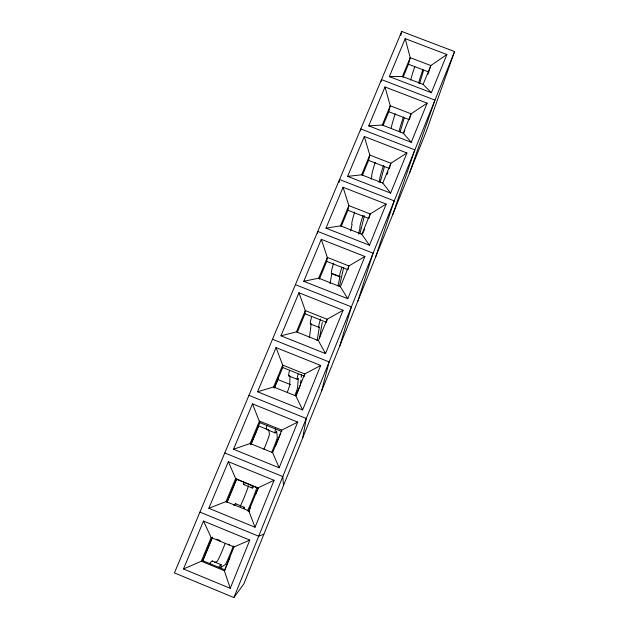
<?xml version="1.0" encoding="UTF-8"?>
<svg xmlns="http://www.w3.org/2000/svg" width="629" height="629" viewBox="0 0 629 629"><rect width="100%" height="100%" fill="white"/><g stroke="black" fill="none" stroke-linecap="round" stroke-linejoin="round"><path stroke-width="0.94" d="M289.961 376.032L289.765 384.712A12.651 0.676 -68 0 1 287.249 392.41M297.399 332.143L305.01 313.777L305.293 310.569L298.956 292.76L343.088 310.262L325.5 353.592L280.959 335.807L298.956 292.76M300.552 384.02L300.929 380.183M301.22 377.298L301.503 374.42M317.566 233.383L317.771 231.433L373.091 253.173L357.83 301.189M304.578 375.482L304.766 373.956L320.688 365.449L276.037 347.585L257.552 391.781L302.635 409.935L320.688 365.449M319.359 279.174L326.734 261.373L327.339 257.426L321.293 239.334L364.906 256.49L347.774 298.712L303.752 281.281L321.293 239.334M339.102 182.457L339.55 179.54L394.234 200.863L375.442 257.513M319.406 338.614L322.292 322.229M330.036 283.648L331.876 273.418A56.893 3.176 -68.7 0 1 333.645 263.04M302.691 437.933L306.276 418.482L248.958 395.366M360.433 130.871L360.787 128.945L414.849 149.859L392.685 214.741M341.154 226.605L347.923 210.259L348.836 205.604L343.064 187.261L386.175 204.079L369.475 245.239L325.971 228.154L343.064 187.261M326.671 321.561L327.127 319.249L343.088 310.262M381.103 81.503L381.504 79.6L434.961 100.105L409.581 172.841M338.032 285.818L339.998 276.626A56.917 2.634 -68.6 0 1 341.893 267.105M350.66 230.929L352.083 224.396A56.744 3.066 -68.9 0 1 354.685 212.059M339.432 286.541L343.678 267.388M362.359 175.46L368.602 160.395L369.797 155.072L364.293 136.485L406.916 152.981L390.633 193.111L347.625 176.364L364.293 136.485M400.83 35.24L401.719 31.45L454.578 51.578L426.132 131.783L243.832 583.924L233.902 597.55L174.422 572.909L401.719 31.45M348.002 269.762L348.733 266.696M371.134 179.304L371.81 176.513A56.752 2.964 -69 0 1 375.214 162.329M358.522 234.019L360.118 227.549A56.767 2.547 -68.8 0 1 363.067 215.346M383.14 125.32L388.777 111.734L390.247 105.774L385.003 86.967L427.138 103.148L411.256 142.288L368.743 125.855L385.003 86.967M359.906 233.705L364.427 215.723M321.466 391.372L329.132 361.927L272.491 339.29M402.969 77.493L408.465 64.229L410.202 57.664L405.202 38.652L446.873 54.526L431.376 92.715L389.335 76.596L405.202 38.652M369.192 217.579L370.166 213.954L386.175 204.079M379.02 182.379L379.767 179.611A56.775 2.461 -68.9 0 1 383.501 165.545M380.223 182.064L384.555 166.213M400.138 132.082L404.172 118.11M339.841 345.801L351.399 306.842L295.426 284.662M419.614 83.555L423.576 70.409M409.589 118.818L411.107 113.802L427.138 103.148M429.096 71.085L430.834 65.542L446.873 54.526M233.902 597.55L454.578 51.578M230.238 588.327L249.815 540.091L203.505 521.056L183.464 568.97L230.238 588.327L224.333 570.723L234.043 546.971L249.815 540.091M255.028 527.244L274.079 480.304L228.335 461.67L208.836 508.295L255.028 527.244L248.793 510.882L258.244 487.758L274.079 480.304M279.15 467.795L297.69 422.106L252.496 403.873L233.524 449.255L279.15 467.795L272.609 452.621L250.145 443.508L233.524 449.255M272.609 452.621L281.816 430.102L297.69 422.106M302.635 409.935L295.803 395.885L304.766 373.956L282.673 365.095L276.037 347.585M325.5 353.592L318.392 340.619L327.127 319.249L305.293 310.569L296.456 331.868L280.959 335.807M347.774 298.712L340.407 286.761L348.922 265.933L364.906 256.49M369.475 245.239L361.872 234.263L370.166 213.954L348.836 205.604L340.438 225.85L325.971 228.154M390.633 193.111L382.794 183.063L390.892 163.257L406.916 152.981M411.256 142.288L403.205 133.128L411.107 113.802L390.247 105.774L382.251 125.037L368.743 125.855M431.376 92.715L423.128 84.404L430.834 65.542L410.202 57.664L402.403 76.463L389.335 76.596M225.151 569.237L229.931 557.538M248.998 510.89L250.436 507.367M255.956 493.859L258.087 488.647M275.533 445.969L280.715 433.279M296.11 395.617L300.458 384.979M362.902 233.296L364.678 228.94M386.851 174.689L387.936 172.024M403.771 133.285L404.879 130.557M427.72 74.67L428.805 72.005L408.465 64.229M183.464 568.97L202.664 560.651L212.327 537.347M228.335 461.67L235.616 478.527L236.41 479.251L227.006 501.942L226.055 501.572L208.836 508.295M250.704 444.766L259.871 422.664L252.496 403.873M274.173 388.164L282.728 367.517L282.673 365.095L273.607 386.961L257.552 391.781M202.837 560.761L212.594 537.221M227.038 502.374L236.803 478.811M250.995 444.585L258.708 425.967L268.63 429.977M274.621 387.582L277.939 379.578L277.821 377.644M203.505 521.056L211.14 537.543L201.311 561.217L224.333 570.723M250.145 443.508L259.455 421.068L281.816 430.102M303.752 281.281L318.722 278.183L327.339 257.426L348.922 265.933M347.625 176.364L361.604 174.823L369.797 155.072L390.892 163.257L389.39 168.47L368.602 160.395M214.646 562.609L217.139 561.312A13.476 0.708 -67.5 0 0 225.025 543.833M263.889 534.178L258.684 536.222L199.943 512.116M248.793 510.882L249.383 511.102L226.055 501.572L235.616 478.527L258.684 488.34L236.41 479.251M402.403 76.463L423.128 84.404M388.777 111.734L409.337 119.659M382.251 125.037L403.205 133.128M361.604 174.823L382.794 183.063M347.923 210.259L368.948 218.491M340.438 225.85L361.872 234.263M326.734 261.373L347.114 269.409M331.876 273.418L339.998 276.626M331.53 273.521L339.699 276.752M318.722 278.183L340.407 286.761M305.01 313.777L326.522 322.331M310.419 323.974L318.722 327.277M296.456 331.868L318.392 340.619M282.728 367.517L304.491 376.244M288.963 376L297.368 379.373M277.939 379.578L290.433 384.602M273.607 386.961L295.803 395.885M259.871 422.664L281.886 431.565M266.594 429.45L275.14 432.909M224.781 452.951L282.798 476.554L283.506 485.525M243.565 484.456L252.26 488.002M235.608 503.758L244.335 507.336M216.832 539.202L219.537 540.319M211.14 537.543L234.043 546.971M212.327 561.06L221.109 564.685M202.664 560.651L225.316 570.008M255.539 486.587L256.593 487.907A13.154 0.582 -67.8 0 1 253.29 497.453A13.154 0.582 -67.8 0 1 247.488 510.89M268.599 429.583L269.448 434.112A12.871 0.692 -67.9 0 1 263.928 449.295M410.666 80.072A57.16 2.744 -69.2 0 1 414.81 66.391M418.584 83.099A57.184 2.272 -69.1 0 1 422.916 69.497M391.222 127.986A56.901 2.854 -69.1 0 1 395.248 113.786M399.171 131.06A56.925 2.367 -69 0 1 403.448 116.947M320.578 318.934A57.255 2.713 -68.5 0 0 319.398 326.899L317.315 339.495A12.486 0.55 -68.2 0 1 317 340.698M311.528 317.228A57.231 3.271 -68.5 0 0 311.182 323.628L309.617 336.429A12.478 0.668 -68.2 0 1 309.334 337.639M298.122 374.106A57.805 2.791 -68.3 0 0 298.288 378.399L297.541 387.834A12.659 0.566 -68.1 0 1 294.938 395.499M289.395 375.749A57.774 3.365 -68.3 0 1 289.489 370.638M275.62 428.962A58.583 2.862 -68.1 0 0 276.658 431.179L277.303 437.289A12.879 0.574 -67.9 0 1 271.704 452.448M266.979 429.332A58.56 3.444 -68.1 0 1 266.877 425.432M253.676 486.61A59.629 2.917 -67.9 0 1 252.52 485.258M244.429 484.016A59.598 3.515 -67.9 0 1 243.675 481.649M248.479 485.792A13.146 0.7 -67.7 0 1 240.207 506.369M243.454 508.059A63.246 3.011 -67.5 0 1 244.445 508.452M233.839 505.488A63.222 3.632 -67.4 0 1 235.804 504.112M220.637 540.893A60.927 3.577 -67.7 0 1 219.757 540.453M229.388 544.486A60.958 2.964 -67.8 0 1 228.657 544.116M233.375 546.019A13.484 0.59 -67.6 0 1 225.198 564.638L220.795 567.468A65.345 3.035 -67.4 0 0 218.75 567.547M209.756 563.836A65.314 3.656 -67.2 0 1 212.468 561.548"/></g></svg>
